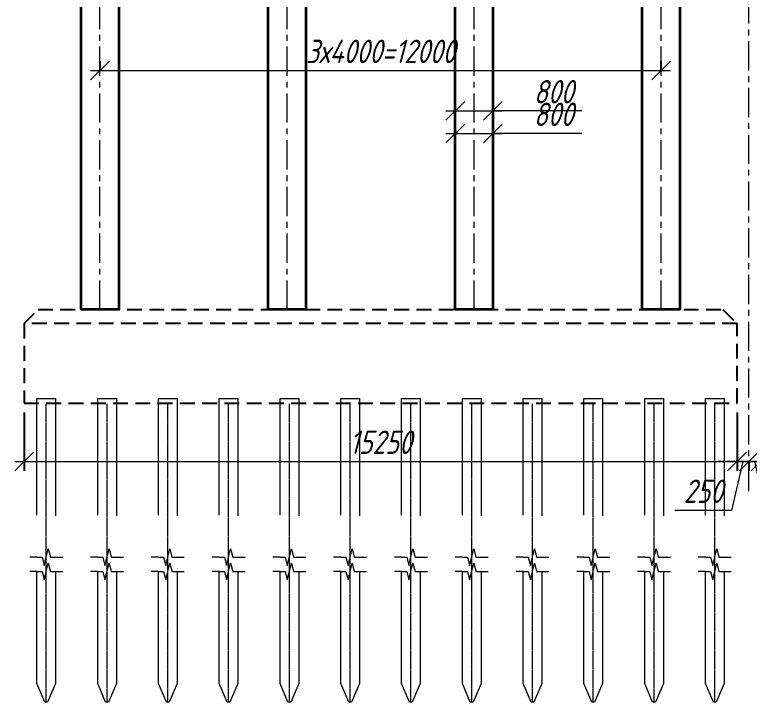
# Model space of a CAD drawing. Header units: millimetres. Extents: x 263685 to 14136308, y -2404013 to 2433772.
# Drawn here: x 6339223 to 6354936, y 68220 to 82928 of the extents above; entities that cross this region are included whole.
import ezdxf

# ---------------------------------------------------------------- set-up
doc = ezdxf.new("R2010")
doc.units = ezdxf.units.MM
for name, pattern in [('CENTER', [50.8, 31.75, -6.35, 6.35, -6.35]), ('невидимая', [9.525, 6.35, -3.175]), ('осевая', [2, 1.25, -0.25, 0.25, -0.25]), ('Штриховая', [3, 2, -1])]:
    doc.linetypes.add(name, pattern=pattern)
for name, color, linetype, lineweight in [('1-Бетон', 106, 'Continuous', 35), ('1-Оси', 1, 'CENTER', 20), ('ИС_Ось', 3, 'осевая', 18), ('ИС_ПС_Невид', 4, 'Штриховая', 18), ('ИС_Размер', 3, 'Continuous', 18), ('ИС_Тонкая', 3, 'Continuous', 18)]:
    doc.layers.add(name, color=color, linetype=linetype, lineweight=lineweight)
doc.layers.add('ИС_Невидимая', color=4, linetype='невидимая')
doc.styles.add('0', font='isocpeur.ttf', dxfattribs={"width": 0.8, "oblique": 15})
doc.dimstyles.new('М200', dxfattribs={"dimscale": 200, "dimtxt": 2.5, "dimasz": 2, "dimexe": 1, "dimexo": 1, "dimgap": 0.8, "dimtad": 1, "dimdec": 0, "dimzin": 0, "dimdsep": 46, "dimtxsty": '0', "dimblk": 'OBLIQUE', "dimcen": 0.09, "dimdle": 1, "dimclrd": 256, "dimclre": 256, "dimclrt": 256, "dimadec": 4, "dimazin": 0, "dimtfac": 1, "dimtdec": 0, "dimtmove": 1, "dimatfit": 2, "dimfxl": 1, "dimtolj": 1, "dimtzin": 0, "dimlwd": -1, "dimarcsym": 0})

# ---------------------------------------------------------------- blocks, each defined once
blk = doc.blocks.new('*U122')
at = {"layer": '1-Бетон'}
blk.add_lwpolyline([(-400, 4250), (400, 4250), (400, -4250), (-400, -4250)], close=True, dxfattribs=at)
at = {"layer": 'ИС_Ось', "ltscale": 500}
blk.add_line((0, -4250), (0, 4250), dxfattribs=at)
blk = doc.blocks.new('*U123')
at = {"color": 0, "linetype": 'ByBlock', "lineweight": -2, "transparency": 16777216}
for p in [(0, 0), (4000, 0), (8000, 0), (12000, 0)]:
    blk.add_blockref('*U122', p, dxfattribs=at)
blk = doc.blocks.new('_OBLIQUE')
at = {"color": 0, "linetype": 'ByBlock', "lineweight": -2}
blk.add_line((0.5, 0.5), (-0.5, -0.5), dxfattribs=at)
blk = doc.blocks.new('*D188')
at = {"layer": 'Defpoints', "color": 0, "linetype": 'Continuous', "transparency": 16777216}
for p in [(6348648, 80388, 0), (6349448, 80388, 0), (6349448, 80388)]:
    blk.add_point(p, dxfattribs=at)
at = {"layer": 'ИС_Размер', "transparency": 16777216}
for p, q in [((6348448, 80388), (6349648, 80388)), ((6351356, 80388), (6349448, 80388))]:
    blk.add_line(p, q, dxfattribs=at)
at = {"layer": 'ИС_Размер', "linetype": 'Continuous', "transparency": 16777216, "xscale": 400, "yscale": 400, "zscale": 400, "rotation": 180}
blk.add_blockref('_OBLIQUE', (6348648, 80388), dxfattribs=at)
at = {"layer": 'ИС_Размер', "linetype": 'Continuous', "transparency": 16777216, "xscale": 400, "yscale": 400, "zscale": 400}
blk.add_blockref('_OBLIQUE', (6349448, 80388), dxfattribs=at)
at = {"layer": 'ИС_Размер', "linetype": 'Continuous', "transparency": 16777216, "insert": (6350749, 80798), "char_height": 500, "attachment_point": 5, "style": '0'}
blk.add_mtext('\\A1;800', dxfattribs=at)
blk = doc.blocks.new('*U85')
at = {"color": 0, "linetype": 'ByBlock', "lineweight": -2}
for p, q in [((0, 0), (-3, 0)), ((2.16, 0), (0, 0)), ((7.82, 0), (5.66, 0)), ((7.82, 0), (10.82, 0))]:
    blk.add_line(p, q, dxfattribs=at)
blk.add_lwpolyline([(5.66, 0), (4.79, -3.5), (3.04, 3.5), (2.16, 0)], dxfattribs=at)
blk = doc.blocks.new('*U86')
at = {"color": 0, "linetype": 'ByBlock', "lineweight": -2}
for p, q in [((2.16, 0), (0, 0)), ((7.82, 0), (5.66, 0)), ((7.82, 0), (10.82, 0)), ((0, 0), (-3, 0))]:
    blk.add_line(p, q, dxfattribs=at)
blk.add_lwpolyline([(5.66, 0), (4.79, -3.5), (3.04, 3.5), (2.16, 0)], dxfattribs=at)
blk = doc.blocks.new('*U296')
at = {"layer": '1-Оси', "transparency": 33554687}
blk.add_lwpolyline([(0, -3250), (0, 3142)], dxfattribs=at)
at = {"layer": 'ИС_ПС_Невид', "ltscale": 1200}
for points in [[(-200, 3142), (-200, 3250), (200, 3250), (200, 3142)], [(200, 3142), (200, -2850), (30, -3250), (-30, -3250), (-200, -2850), (-200, 3142)]]:
    blk.add_lwpolyline(points, dxfattribs=at)
at = {"layer": 'ИС_Тонкая', "xscale": -51.12111185521757, "yscale": 51.12111185521757, "zscale": 51.12111185521757}
for name, p in [('*U85', (200, -146)), ('*U86', (200, -453))]:
    blk.add_blockref(name, p, dxfattribs=at)
blk = doc.blocks.new('*U297')
at = {"layer": 'ИС_Размер', "color": 0, "linetype": 'ByBlock', "lineweight": -2, "transparency": 16777216}
for p in [(0, 0), (1300, 0), (2600, 0), (3900, 0), (5200, 0), (6500, 0), (7800, 0), (9100, 0), (10400, 0), (11700, 0), (13000, 0), (14300, 0)]:
    blk.add_blockref('*U296', p, dxfattribs=at)
blk = doc.blocks.new('*D309')
at = {"layer": 'Defpoints', "color": 0, "linetype": 'Continuous', "transparency": 16777216}
for p in [(6353048, 81733), (6341048, 81546, 0), (6353048, 81546, 0)]:
    blk.add_point(p, dxfattribs=at)
at = {"layer": 'ИС_Размер', "lineweight": -2, "transparency": 16777216}
for p, q in [((6341048, 81746), (6341048, 81933)), ((6353048, 81746), (6353048, 81933))]:
    blk.add_line(p, q, dxfattribs=at)
at = {"layer": 'ИС_Размер', "transparency": 16777216}
blk.add_line((6340848, 81733), (6353248, 81733), dxfattribs=at)
at = {"layer": 'ИС_Размер', "linetype": 'Continuous', "transparency": 16777216, "xscale": 400, "yscale": 400, "zscale": 400, "rotation": 180}
blk.add_blockref('_OBLIQUE', (6341048, 81733), dxfattribs=at)
at = {"layer": 'ИС_Размер', "linetype": 'Continuous', "transparency": 16777216, "xscale": 400, "yscale": 400, "zscale": 400}
blk.add_blockref('_OBLIQUE', (6353048, 81733), dxfattribs=at)
at = {"layer": 'ИС_Размер', "linetype": 'Continuous', "transparency": 16777216, "insert": (6347048, 82143), "char_height": 500, "attachment_point": 5, "style": '0'}
blk.add_mtext('\\A1;3х4000=12000', dxfattribs=at)
blk = doc.blocks.new('*D311')
at = {"layer": 'Defpoints', "color": 0, "linetype": 'Continuous', "transparency": 16777216}
for p in [(6348648, 80870, 0), (6349448, 80870, 0), (6349448, 80870)]:
    blk.add_point(p, dxfattribs=at)
at = {"layer": 'ИС_Размер', "transparency": 16777216}
for p, q in [((6348448, 80870), (6349648, 80870)), ((6351356, 80870), (6349448, 80870))]:
    blk.add_line(p, q, dxfattribs=at)
at = {"layer": 'ИС_Размер', "linetype": 'Continuous', "transparency": 16777216, "xscale": 400, "yscale": 400, "zscale": 400, "rotation": 180}
blk.add_blockref('_OBLIQUE', (6348648, 80870), dxfattribs=at)
at = {"layer": 'ИС_Размер', "linetype": 'Continuous', "transparency": 16777216, "xscale": 400, "yscale": 400, "zscale": 400}
blk.add_blockref('_OBLIQUE', (6349448, 80870), dxfattribs=at)
at = {"layer": 'ИС_Размер', "linetype": 'Continuous', "transparency": 16777216, "insert": (6350749, 81280), "char_height": 500, "attachment_point": 5, "style": '0'}
blk.add_mtext('\\A1;800', dxfattribs=at)
blk = doc.blocks.new('*D314')
at = {"layer": 'Defpoints', "color": 0, "linetype": 'Continuous', "transparency": 16777216}
for p in [(6339423, 74620, 0), (6354673, 74620, 0), (6354673, 73373)]:
    blk.add_point(p, dxfattribs=at)
at = {"layer": 'ИС_Размер', "lineweight": -2, "transparency": 16777216}
for p, q in [((6339423, 74420), (6339423, 73173)), ((6354673, 74420), (6354673, 73173))]:
    blk.add_line(p, q, dxfattribs=at)
at = {"layer": 'ИС_Размер', "transparency": 16777216}
blk.add_line((6339223, 73373), (6354873, 73373), dxfattribs=at)
at = {"layer": 'ИС_Размер', "linetype": 'Continuous', "transparency": 16777216, "xscale": 400, "yscale": 400, "zscale": 400, "rotation": 180}
blk.add_blockref('_OBLIQUE', (6339423, 73373), dxfattribs=at)
at = {"layer": 'ИС_Размер', "linetype": 'Continuous', "transparency": 16777216, "xscale": 400, "yscale": 400, "zscale": 400}
blk.add_blockref('_OBLIQUE', (6354673, 73373), dxfattribs=at)
at = {"layer": 'ИС_Размер', "linetype": 'Continuous', "transparency": 16777216, "insert": (6347048, 73783), "char_height": 500, "attachment_point": 5, "style": '0'}
blk.add_mtext('\\A1;15250', dxfattribs=at)
blk = doc.blocks.new('*D338')
at = {"layer": 'Defpoints', "color": 0, "linetype": 'Continuous', "transparency": 16777216}
for p in [(6354673, 74620, 0), (6354924, 73573), (6354924, 73373)]:
    blk.add_point(p, dxfattribs=at)
at = {"layer": 'ИС_Размер', "lineweight": -2, "transparency": 16777216}
for p, q in [((6354673, 74420), (6354673, 73173)), ((6354924, 73373), (6354924, 73173))]:
    blk.add_line(p, q, dxfattribs=at)
at = {"layer": 'ИС_Размер', "transparency": 16777216}
for p, q in [((6354673, 73373), (6354273, 73373)), ((6354799, 73373), (6354558, 72325)), ((6354673, 73373), (6354924, 73373)), ((6354673, 73373), (6354924, 73373)), ((6354924, 73373), (6355324, 73373)), ((6354558, 72325), (6353344, 72325))]:
    blk.add_line(p, q, dxfattribs=at)
at = {"layer": 'ИС_Размер', "linetype": 'Continuous', "transparency": 16777216, "xscale": 400, "yscale": 400, "zscale": 400}
blk.add_blockref('_OBLIQUE', (6354673, 73373), dxfattribs=at)
at = {"layer": 'ИС_Размер', "linetype": 'Continuous', "transparency": 16777216, "xscale": 400, "yscale": 400, "zscale": 400, "rotation": 180}
blk.add_blockref('_OBLIQUE', (6354924, 73373), dxfattribs=at)
at = {"layer": 'ИС_Размер', "linetype": 'Continuous', "transparency": 16777216, "insert": (6353951, 72735), "char_height": 500, "attachment_point": 5, "style": '0'}
blk.add_mtext('\\A1;250', dxfattribs=at)
blk = doc.blocks.new('*D339')
at = {"layer": 'Defpoints', "color": 0, "linetype": 'Continuous', "transparency": 16777216}
for p in [(6355174, 74620, 0), (6354924, 73573), (6354924, 73373)]:
    blk.add_point(p, dxfattribs=at)
at = {"layer": 'ИС_Размер', "lineweight": -2, "transparency": 16777216}
for p, q in [((6355174, 74420), (6355174, 73173)), ((6354924, 73373), (6354924, 73173))]:
    blk.add_line(p, q, dxfattribs=at)
at = {"layer": 'ИС_Размер', "transparency": 16777216}
for p, q in [((6354924, 73373), (6354524, 73373)), ((6355174, 73373), (6354924, 73373)), ((6355174, 73373), (6354924, 73373)), ((6355049, 73373), (6355289, 72325)), ((6355174, 73373), (6355574, 73373)), ((6355289, 72325), (6356503, 72325))]:
    blk.add_line(p, q, dxfattribs=at)
at = {"layer": 'ИС_Размер', "linetype": 'Continuous', "transparency": 16777216, "xscale": 400, "yscale": 400, "zscale": 400}
blk.add_blockref('_OBLIQUE', (6354924, 73373), dxfattribs=at)
at = {"layer": 'ИС_Размер', "linetype": 'Continuous', "transparency": 16777216, "xscale": 400, "yscale": 400, "zscale": 400, "rotation": 180}
blk.add_blockref('_OBLIQUE', (6355174, 73373), dxfattribs=at)
at = {"layer": 'ИС_Размер', "linetype": 'Continuous', "transparency": 16777216, "insert": (6355896, 72735), "char_height": 500, "attachment_point": 5, "style": '0'}
blk.add_mtext('\\A1;250', dxfattribs=at)

msp = doc.modelspace()

# ---------------------------------------------------------------- linework, layer by layer
at = {"layer": 'ИС_Невидимая', "ltscale": 50, "elevation": 0.0017}
for points in [[(6354673.057, 76319.9788), (6339422.7933, 76319.9788), (6339722.4377, 76619.975), (6354373.057, 76619.9788)], [(6339423.149, 74619.9788), (6354673.4127, 74619.9788), (6354673.057, 76319.9788), (6339422.7933, 76319.9788)]]:
    msp.add_lwpolyline(points, close=True, dxfattribs=at)
at = {"layer": 'ИС_Ось', "ltscale": 500}
msp.add_lwpolyline([(6354923.7145, 72736.5579), (6354923.7145, 89330.0131)], dxfattribs=at)

# ---------------------------------------------------------------- block references
at = {"color": 40, "true_color": 0xf8d731}
msp.add_blockref('*U123', (6341047.7474, 80870.3482, 0.0017), dxfattribs=at)
at = {"layer": 'ИС_Размер'}
msp.add_blockref('*U297', (6339898.1004, 71469.8304, 0.0017), dxfattribs=at)

# ---------------------------------------------------------------- dimensions: what is measured, and where the dimension line sits
at = {"layer": 'ИС_Размер', "linetype": 'Continuous'}
dim = msp.add_linear_dim(base=(6353047.7474, 81732.7013), p1=(6341047.7474, 81546.115, 0.0017), p2=(6353047.7474, 81546.115, 0.0017), text='3х4000=<>', dimstyle='М200', override={"dimrnd": 10}, dxfattribs=at)
dim.commit()
dim.dimension.update_dxf_attribs({"geometry": '*D309', "text_midpoint": (6347047.7474, 82142.7013)})
for base, p1, p2, picture, middle in [((6349447.7474, 80870.3482), (6348647.7474, 80870.3482, 0.0017), (6349447.7474, 80870.3482, 0.0017), '*D311', (6350749.3377, 80870.3482)), ((6349447.7474, 80387.9512), (6348647.7474, 80387.9512, 0.0017), (6349447.7474, 80387.9512, 0.0017), '*D188', (6350749.3377, 80387.9512)), ((6354923.7145, 73372.7294), (6354673.4127, 74619.9788, 0.0017), (6354923.7145, 73572.7294), '*D338', (6354398.1004, 72324.9869))]:
    dim = msp.add_linear_dim(base=base, p1=p1, p2=p2, dimstyle='М200', dxfattribs=at)
    dim.commit()
    dim.dimension.update_dxf_attribs({"geometry": picture, "text_midpoint": middle, "dimtype": 160})
dim = msp.add_linear_dim(base=(6354673.4127, 73372.7294), p1=(6339423.149, 74619.9788, 0.0017), p2=(6354673.4127, 74619.9788, 0.0017), dimstyle='М200', dxfattribs=at)
dim.commit()
dim.dimension.update_dxf_attribs({"geometry": '*D314', "text_midpoint": (6347048.2808, 73782.7294)})
dim = msp.add_linear_dim(base=(6354923.7145, 73372.7294), p1=(6355174.0163, 74619.9788, 0.0017), p2=(6354923.7145, 73572.7294), angle=180, dimstyle='М200', dxfattribs=at)
dim.commit()
dim.dimension.update_dxf_attribs({"geometry": '*D339', "text_midpoint": (6355449.3286, 72324.9869), "dimtype": 160})

doc.saveas('drawing.dxf')
